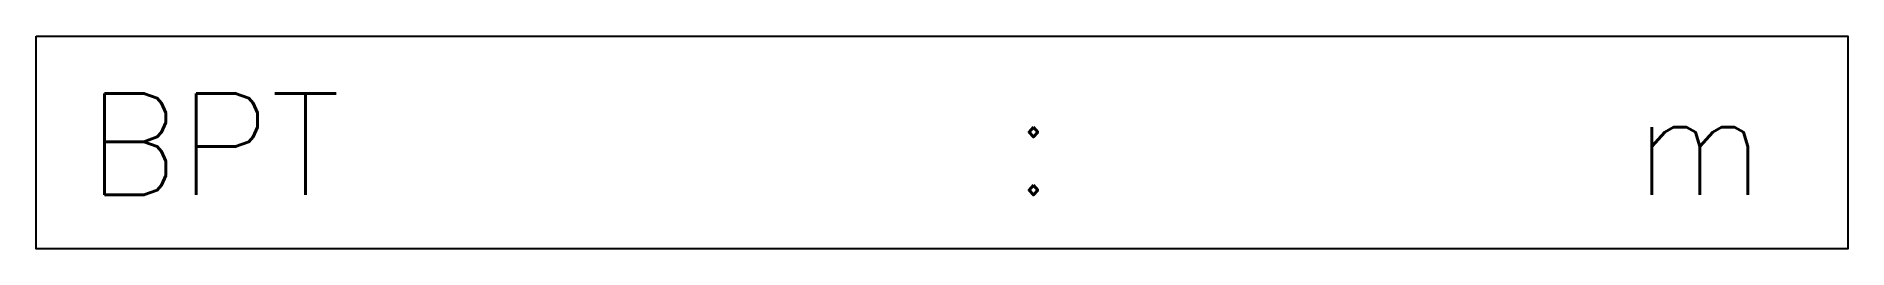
# Model space of a CAD drawing. Header units: metres. Extents: x 1.06 to 5.87, y 49.91 to 50.48.
import ezdxf

# ---------------------------------------------------------------- set-up
doc = ezdxf.new("R2010")
doc.units = ezdxf.units.M
doc.header["$MEASUREMENT"] = 0
doc.styles.get("Standard").update_dxf_attribs({"font": 'Simplex.shx'})

msp = doc.modelspace()

# ---------------------------------------------------------------- linework, layer by layer
at = {"color": 4, "linetype": 'Continuous'}
msp.add_lwpolyline([(1.0647, 50.4763), (5.8656, 50.4763), (5.8656, 49.9111), (1.0647, 49.9111)], close=True, dxfattribs=at)

# ---------------------------------------------------------------- texts
for s, p in [('BPT', (1.1996, 50.0543)), (':', (3.6496, 50.0543)), ('m', (5.2996, 50.0543))]:
    msp.add_text(s, height=0.27, dxfattribs=at).set_placement(p)

doc.saveas('drawing.dxf')
